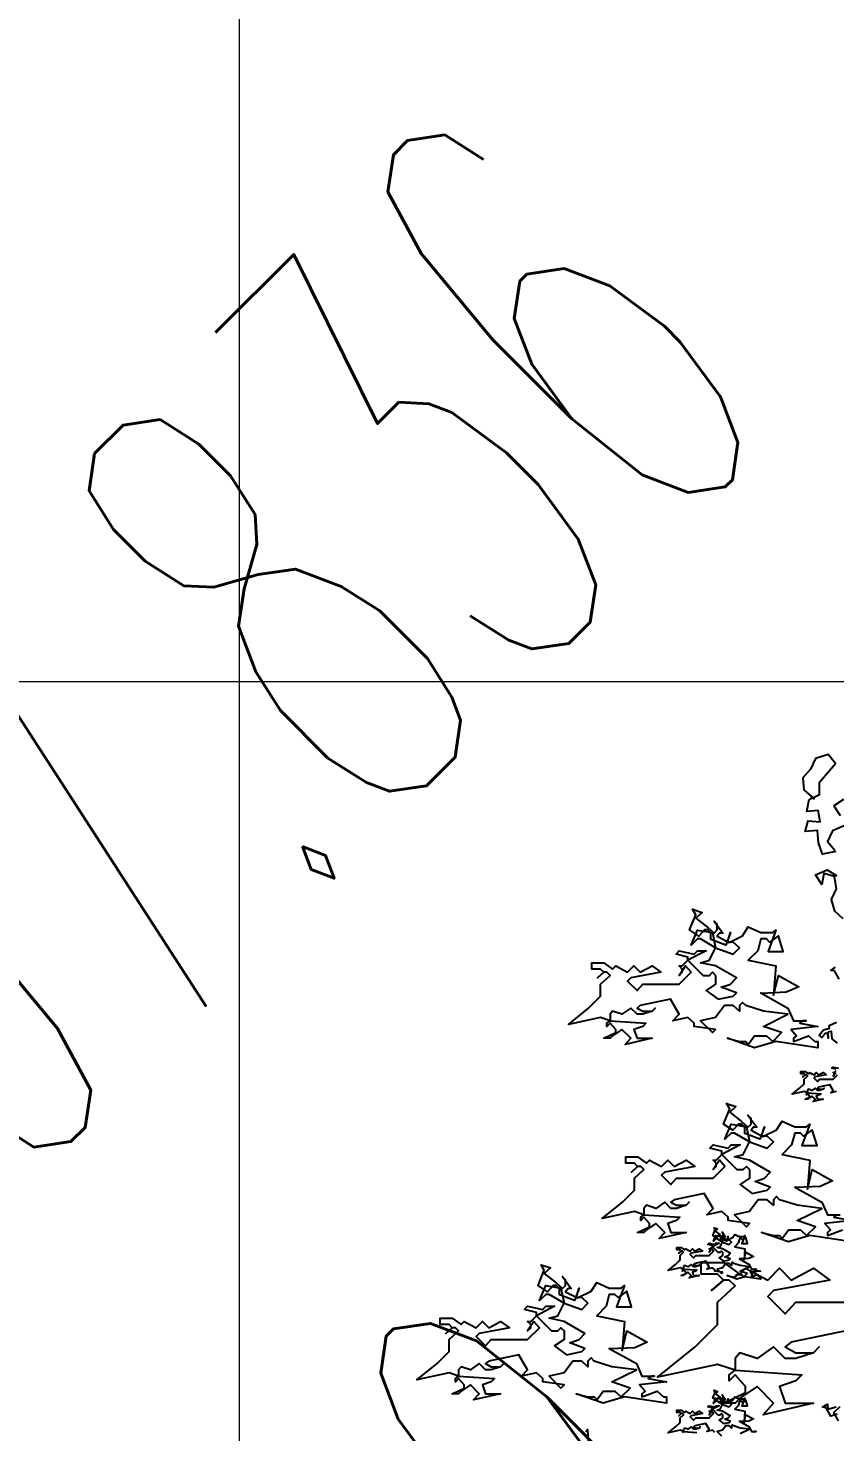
# Model space of a CAD drawing. Header units: millimetres. Extents: x 684983 to 685377, y 990360 to 990509.
# Drawn here: x 685053.654 to 685055.029, y 990422.76 to 990425.151 of the extents above; entities that cross this region are included whole.
import ezdxf

# ---------------------------------------------------------------- set-up
doc = ezdxf.new("R2010")
doc.units = ezdxf.units.MM
doc.layers.add('grid', color=8, linetype='Continuous', lineweight=9)
doc.layers.add('GRID LEVELS', color=7, linetype='Continuous', lineweight=13)
doc.layers.add('SYMBOLS', color=7, linetype='Continuous')
doc.layers.add('VENGA TREE', color=7, linetype='Continuous')
doc.styles.get("Standard").update_dxf_attribs({"font": 'RomanS'})

# ---------------------------------------------------------------- blocks, each defined once
blk = doc.blocks.new('A$C7BFB01F8')
at = {"layer": 'SYMBOLS', "color": 73}
for points in [[(1.4779, 4.0977), (1.4532, 4.0818), (1.4692, 4.0571)], [(1.4798, 4.0303), (1.4502, 4.0174), (1.4375, 3.9901), (1.4562, 3.9678)], [(1.4771, 3.7928), (1.4556, 3.8127), (1.4478, 3.8418), (1.4605, 3.8692), (1.4555, 3.9006), (1.4278, 3.9082), (1.4227, 3.8802), (1.4068, 3.9049), (1.4364, 3.9178), (1.4609, 3.9027)], [(1.4586, 3.965), (1.4243, 3.9576), (1.4139, 3.987), (1.4115, 4.0182), (1.3803, 4.0158), (1.3879, 4.0435), (1.4186, 4.0408), (1.4134, 4.0697), (1.3847, 4.0671), (1.39, 4.0976), (1.417, 4.1108), (1.4171, 4.1418), (1.4575, 4.19), (1.4388, 4.2123), (1.4069, 4.2021), (1.3941, 4.1748), (1.3742, 4.1533), (1.3766, 4.1221), (1.403, 4.0991), (1.3942, 4.1049)], [(1.1004, 3.7948), (1.131, 3.7707), (1.1471, 3.7562), (1.155, 3.7642), (1.155, 3.7787), (1.1471, 3.7868), (1.1695, 3.7562), (1.1615, 3.7562), (1.155, 3.7482), (1.1856, 3.7322), (1.2202, 3.7494), (1.2346, 3.7719), (1.2668, 3.7574), (1.2973, 3.7574), (1.3052, 3.7638), (1.2852, 3.7096), (1.3238, 3.7096), (1.3117, 3.7494), (1.2892, 3.7334), (1.2813, 3.7414), (1.2668, 3.7414), (1.2588, 3.7108), (1.2346, 3.6868), (1.3052, 3.6724), (1.2995, 3.5978), (1.3117, 3.6482), (1.3636, 3.6193), (1.3316, 3.6049), (1.2689, 3.6021), (1.2668, 3.6032), (1.3359, 3.5647), (1.3502, 3.5325), (1.3825, 3.5325), (1.3744, 3.5325), (1.3664, 3.5261), (1.4129, 3.518), (1.3439, 3.5101), (1.3583, 3.4941), (1.3502, 3.4875), (1.3502, 3.4795), (1.3888, 3.4941), (1.405, 3.4795), (1.4129, 3.4795), (1.4129, 3.4634), (1.3052, 3.4795), (1.2506, 3.4634), (1.1816, 3.4875), (1.2122, 3.4795), (1.2282, 3.4795), (1.2346, 3.4715), (1.2506, 3.4941), (1.2813, 3.4941), (1.2973, 3.4795), (1.3198, 3.502), (1.2732, 3.518), (1.3359, 3.5487), (1.2732, 3.5566), (1.2282, 3.5711), (1.2202, 3.5791), (1.2122, 3.5711), (1.2122, 3.5566), (1.1961, 3.5711), (1.1736, 3.5711), (1.1511, 3.5405), (1.1125, 3.5325), (1.1432, 3.502), (1.1511, 3.5101), (1.0965, 3.518), (1.0965, 3.5261), (1.0805, 3.5405), (1.0419, 3.5325), (1.0579, 3.5487), (1.0355, 3.5871), (0.9584, 3.5711), (0.9503, 3.5647), (0.9649, 3.5566), (0.9888, 3.5566), (0.9969, 3.5647), (0.9888, 3.5566), (0.9649, 3.5487), (0.9503, 3.5487), (0.9342, 3.5647), (0.9118, 3.5487), (0.8876, 3.5566), (0.8813, 3.5487), (0.8813, 3.5325), (0.9728, 3.5261), (0.9649, 3.518), (0.9423, 3.5101), (0.9503, 3.4875), (0.9888, 3.4875), (0.9198, 3.4715), (0.9342, 3.4875), (0.9118, 3.5101), (0.8876, 3.4941), (0.8813, 3.4875), (0.8651, 3.4875), (0.8958, 3.502), (0.8958, 3.5101), (0.8813, 3.5261), (0.8732, 3.518), (0.8732, 3.5261), (0.8813, 3.5325), (0.8572, 3.5405), (0.7747, 3.5228), (0.8265, 3.5647), (0.8572, 3.5951), (0.8572, 3.6257), (0.8813, 3.6482), (0.8732, 3.6562), (0.8651, 3.6562), (0.8491, 3.6417), (0.8651, 3.6562), (0.8572, 3.6643), (0.8346, 3.6643), (0.8346, 3.6803), (0.8651, 3.6803), (0.8876, 3.6643), (0.8958, 3.6724), (0.9263, 3.6562), (0.9423, 3.6724), (0.9584, 3.6562), (0.9888, 3.6724), (1.0113, 3.6562), (0.9342, 3.6417), (0.9263, 3.6338), (0.9503, 3.6097), (0.9649, 3.6257), (1.0579, 3.6257), (1.0885, 3.6562), (1.0741, 3.6724), (1.0579, 3.6482), (1.0659, 3.6562), (1.0659, 3.6643), (1.0579, 3.6724), (1.0659, 3.6724), (1.0805, 3.6868), (1.0805, 3.6948), (1.0499, 3.7028), (1.0579, 3.7108), (1.0965, 3.7028), (1.1046, 3.7108), (1.1269, 3.7108), (1.0805, 3.6868), (1.119, 3.6482), (1.1351, 3.6482), (1.1432, 3.6562), (1.1511, 3.6482), (1.1511, 3.6257), (1.1269, 3.6097), (1.1575, 3.5871), (1.1961, 3.5951), (1.2042, 3.6032), (1.1656, 3.6177), (1.1896, 3.6257), (1.2042, 3.6417), (1.1511, 3.6724), (1.1125, 3.6803), (1.1351, 3.6868), (1.1511, 3.7188), (1.1125, 3.7414), (1.1046, 3.7414), (1.0885, 3.7253), (1.1046, 3.7638), (1.1432, 3.7574), (1.1511, 3.7188), (1.1961, 3.7028), (1.2122, 3.7188), (1.1961, 3.7334), (1.1816, 3.7334), (1.1896, 3.7574), (1.1775, 3.7258), (1.139, 3.7402), (1.139, 3.7562), (1.131, 3.7642), (1.1229, 3.7642), (1.1085, 3.7482), (1.0844, 3.7642), (1.1004, 3.8028), (1.0924, 3.8172), (1.1165, 3.8093), (1.1004, 3.7948), (1.1004, 3.7948)], [(1.463, 3.4752), (1.4491, 3.4861), (1.4474, 3.505), (1.4409, 3.5042), (1.438, 3.5005), (1.4389, 3.4881), (1.438, 3.5005), (1.4315, 3.4998), (1.4235, 3.4896), (1.4162, 3.4952), (1.4271, 3.5091), (1.4423, 3.5136), (1.4416, 3.5202), (1.4598, 3.5283)], [(1.4669, 3.6385), (1.4551, 3.6595), (1.4457, 3.6609), (1.4579, 3.669)], [(0.7131, 2.8865), (0.7436, 2.8624), (0.7598, 2.848), (0.7677, 2.856), (0.7677, 2.8705), (0.7598, 2.8786), (0.7822, 2.848), (0.7741, 2.848), (0.7677, 2.84), (0.7982, 2.824), (0.8329, 2.8412), (0.8473, 2.8636), (0.8794, 2.8492), (0.9099, 2.8492), (0.9179, 2.8556), (0.8978, 2.8014), (0.9364, 2.8014), (0.9243, 2.8412), (0.9019, 2.8252), (0.8939, 2.8331), (0.8794, 2.8331), (0.8715, 2.8026), (0.8473, 2.7785), (0.9179, 2.7641), (0.9121, 2.6896), (0.9243, 2.7399), (0.9763, 2.7111), (0.9443, 2.6967), (0.8816, 2.6938), (0.8794, 2.6949), (0.9485, 2.6565), (0.9629, 2.6243), (0.9952, 2.6243), (0.9871, 2.6243), (0.979, 2.6179), (1.0256, 2.6098), (0.9566, 2.6019), (0.971, 2.5858), (0.9629, 2.5793), (0.9629, 2.5712), (1.0015, 2.5858), (1.0176, 2.5712), (1.0256, 2.5712), (1.0256, 2.5552), (0.9179, 2.5712), (0.8633, 2.5552), (0.7943, 2.5793), (0.8248, 2.5712), (0.8408, 2.5712), (0.8473, 2.5633), (0.8633, 2.5858), (0.8939, 2.5858), (0.9099, 2.5712), (0.9325, 2.5938), (0.8859, 2.6098), (0.9485, 2.6404), (0.8859, 2.6484), (0.8408, 2.6629), (0.8329, 2.6708), (0.8248, 2.6629), (0.8248, 2.6484), (0.8088, 2.6629), (0.7862, 2.6629), (0.7638, 2.6323), (0.7252, 2.6243), (0.7558, 2.5938), (0.7638, 2.6019), (0.7092, 2.6098), (0.7092, 2.6179), (0.6932, 2.6323), (0.6546, 2.6243), (0.6706, 2.6404), (0.6481, 2.6789), (0.5711, 2.6629), (0.5629, 2.6565), (0.5775, 2.6484), (0.6015, 2.6484), (0.6096, 2.6565), (0.6015, 2.6484), (0.5775, 2.6404), (0.5629, 2.6404), (0.5469, 2.6565), (0.5244, 2.6404), (0.5002, 2.6484), (0.4939, 2.6404), (0.4939, 2.6243), (0.5855, 2.6179), (0.5775, 2.6098), (0.555, 2.6019), (0.5629, 2.5793), (0.6015, 2.5793), (0.5325, 2.5633), (0.5469, 2.5793), (0.5244, 2.6019), (0.5002, 2.5858), (0.4939, 2.5793), (0.4778, 2.5793), (0.5084, 2.5938), (0.5084, 2.6019), (0.4939, 2.6179), (0.4859, 2.6098), (0.4859, 2.6179), (0.4939, 2.6243), (0.4698, 2.6323), (0.3873, 2.6146), (0.4392, 2.6565), (0.4698, 2.6869), (0.4698, 2.7175), (0.4939, 2.7399), (0.4859, 2.748), (0.4778, 2.748), (0.4618, 2.7335), (0.4778, 2.748), (0.4698, 2.7561), (0.4473, 2.7561), (0.4473, 2.7721), (0.4778, 2.7721), (0.5002, 2.7561), (0.5084, 2.7641), (0.5389, 2.748), (0.555, 2.7641), (0.5711, 2.748), (0.6015, 2.7641), (0.624, 2.748), (0.5469, 2.7335), (0.5389, 2.7256), (0.5629, 2.7015), (0.5775, 2.7175), (0.6706, 2.7175), (0.7011, 2.748), (0.6867, 2.7641), (0.6706, 2.7399), (0.6786, 2.748), (0.6786, 2.7561), (0.6706, 2.7641), (0.6786, 2.7641), (0.6932, 2.7785), (0.6932, 2.7866), (0.6625, 2.7945), (0.6706, 2.8026), (0.7092, 2.7945), (0.7172, 2.8026), (0.7396, 2.8026), (0.6932, 2.7785), (0.7316, 2.7399), (0.7478, 2.7399), (0.7558, 2.748), (0.7638, 2.7399), (0.7638, 2.7175), (0.7396, 2.7015), (0.7702, 2.6789), (0.8088, 2.6869), (0.8169, 2.6949), (0.7783, 2.7094), (0.8023, 2.7175), (0.8169, 2.7335), (0.7638, 2.7641), (0.7252, 2.7721), (0.7478, 2.7785), (0.7638, 2.8106), (0.7252, 2.8331), (0.7172, 2.8331), (0.7011, 2.8171), (0.7172, 2.8556), (0.7558, 2.8492), (0.7638, 2.8106), (0.8088, 2.7945), (0.8248, 2.8106), (0.8088, 2.8252), (0.7943, 2.8252), (0.8023, 2.8492), (0.7902, 2.8175), (0.7517, 2.8319), (0.7517, 2.848), (0.7436, 2.856), (0.7356, 2.856), (0.7212, 2.84), (0.6971, 2.856), (0.7131, 2.8946), (0.705, 2.909), (0.7291, 2.901), (0.7131, 2.8865), (0.7131, 2.8865)], [(0.8199, 2.4808), (0.8233, 2.4876), (0.8264, 2.445)]]:
    blk.add_lwpolyline(points, dxfattribs=at)
at = {"layer": 'SYMBOLS', "color": 99}
for points in [[(1.4597, 3.3512), (1.4454, 3.3482), (1.4514, 3.3542), (1.4431, 3.3684), (1.4146, 3.3625), (1.4116, 3.3601), (1.417, 3.3571), (1.4258, 3.3571), (1.4288, 3.3601), (1.4258, 3.3571), (1.417, 3.3542), (1.4116, 3.3542), (1.4056, 3.3601), (1.3973, 3.3542), (1.3884, 3.3571), (1.3861, 3.3542), (1.3861, 3.3482), (1.4199, 3.3458), (1.417, 3.3429), (1.4086, 3.3399), (1.4116, 3.3316), (1.4258, 3.3316), (1.4003, 3.3257), (1.4056, 3.3316), (1.3973, 3.3399), (1.3884, 3.334), (1.3861, 3.3316), (1.3801, 3.3316), (1.3914, 3.3369), (1.3914, 3.3399), (1.3861, 3.3458), (1.3831, 3.3429), (1.3831, 3.3458), (1.3861, 3.3482), (1.3772, 3.3512), (1.3467, 3.3446), (1.3658, 3.3601), (1.3772, 3.3713), (1.3772, 3.3827), (1.3861, 3.391), (1.3831, 3.394), (1.3801, 3.394), (1.3742, 3.3886), (1.3801, 3.394), (1.3772, 3.3969), (1.3688, 3.3969), (1.3688, 3.4029), (1.3801, 3.4029), (1.3884, 3.3969), (1.3914, 3.3999), (1.4027, 3.394), (1.4086, 3.3999), (1.4146, 3.394), (1.4258, 3.3999), (1.4341, 3.394), (1.4056, 3.3886), (1.4027, 3.3857), (1.4116, 3.3767), (1.417, 3.3827), (1.4514, 3.3827), (1.4626, 3.394)], [(1.4573, 3.3999), (1.4514, 3.391), (1.4543, 3.394), (1.4543, 3.3969), (1.4514, 3.3999), (1.4543, 3.3999), (1.4597, 3.4052)], [(1.4597, 3.4082), (1.4484, 3.4112), (1.4514, 3.4141), (1.4656, 3.4112)], [(1.1871, 3.2988), (1.2176, 3.2747), (1.2337, 3.2602), (1.2417, 3.2683), (1.2417, 3.2828), (1.2337, 3.2908), (1.2562, 3.2602), (1.2481, 3.2602), (1.2417, 3.2523), (1.2722, 3.2362), (1.3069, 3.2535), (1.3213, 3.2759), (1.3534, 3.2614), (1.3839, 3.2614), (1.3919, 3.2678), (1.3718, 3.2137), (1.4104, 3.2137), (1.3983, 3.2535), (1.3759, 3.2374), (1.3679, 3.2454), (1.3534, 3.2454), (1.3455, 3.2149), (1.3213, 3.1908), (1.3919, 3.1764), (1.3861, 3.1019), (1.3983, 3.1522), (1.4503, 3.1233), (1.4183, 3.1089), (1.3556, 3.1061), (1.3534, 3.1072), (1.4225, 3.0687), (1.4369, 3.0366), (1.4692, 3.0366)], [(1.4611, 3.0366), (1.453, 3.0301), (1.4996, 3.0221), (1.4306, 3.0141), (1.445, 2.9981), (1.4369, 2.9916), (1.4369, 2.9835), (1.4755, 2.9981)], [(1.4996, 2.9675), (1.3919, 2.9835), (1.3373, 2.9675), (1.2683, 2.9916), (1.2988, 2.9835), (1.3148, 2.9835), (1.3213, 2.9755), (1.3373, 2.9981), (1.3679, 2.9981), (1.3839, 2.9835), (1.4065, 3.006), (1.3598, 3.0221), (1.4225, 3.0527), (1.3598, 3.0607), (1.3148, 3.0751), (1.3069, 3.0831), (1.2988, 3.0751), (1.2988, 3.0607), (1.2828, 3.0751), (1.2602, 3.0751), (1.2378, 3.0445), (1.1992, 3.0366), (1.2298, 3.006), (1.2378, 3.0141), (1.1832, 3.0221), (1.1832, 3.0301), (1.1672, 3.0445), (1.1286, 3.0366), (1.1446, 3.0527), (1.1221, 3.0912), (1.0451, 3.0751), (1.0369, 3.0687), (1.0515, 3.0607), (1.0755, 3.0607), (1.0836, 3.0687), (1.0755, 3.0607), (1.0515, 3.0527), (1.0369, 3.0527), (1.0209, 3.0687), (0.9984, 3.0527), (0.9742, 3.0607), (0.9679, 3.0527), (0.9679, 3.0366), (1.0595, 3.0301), (1.0515, 3.0221), (1.029, 3.0141), (1.0369, 2.9916), (1.0755, 2.9916), (1.0065, 2.9755), (1.0209, 2.9916), (0.9984, 3.0141), (0.9742, 2.9981), (0.9679, 2.9916), (0.9518, 2.9916), (0.9824, 3.006), (0.9824, 3.0141), (0.9679, 3.0301), (0.9599, 3.0221), (0.9599, 3.0301), (0.9679, 3.0366), (0.9438, 3.0445), (0.8613, 3.0269), (0.9132, 3.0687), (0.9438, 3.0991), (0.9438, 3.1298), (0.9679, 3.1522), (0.9599, 3.1603), (0.9518, 3.1603), (0.9358, 3.1458), (0.9518, 3.1603), (0.9438, 3.1683), (0.9213, 3.1683), (0.9213, 3.1844), (0.9518, 3.1844), (0.9742, 3.1683), (0.9824, 3.1764), (1.0129, 3.1603), (1.029, 3.1764), (1.0451, 3.1603), (1.0755, 3.1764), (1.0979, 3.1603), (1.0209, 3.1458), (1.0129, 3.1378), (1.0369, 3.1137), (1.0515, 3.1298), (1.1446, 3.1298), (1.1751, 3.1603), (1.1607, 3.1764), (1.1446, 3.1522), (1.1525, 3.1603), (1.1525, 3.1683), (1.1446, 3.1764), (1.1525, 3.1764), (1.1672, 3.1908), (1.1672, 3.1989), (1.1365, 3.2068), (1.1446, 3.2149), (1.1832, 3.2068), (1.1912, 3.2149), (1.2136, 3.2149), (1.1672, 3.1908), (1.2056, 3.1522), (1.2218, 3.1522), (1.2298, 3.1603), (1.2378, 3.1522), (1.2378, 3.1298), (1.2136, 3.1137), (1.2442, 3.0912), (1.2828, 3.0991), (1.2909, 3.1072), (1.2523, 3.1217), (1.2763, 3.1298), (1.2909, 3.1458), (1.2378, 3.1764), (1.1992, 3.1844), (1.2218, 3.1908), (1.2378, 3.2228), (1.1992, 3.2454), (1.1912, 3.2454), (1.1751, 3.2294), (1.1912, 3.2678), (1.2298, 3.2614), (1.2378, 3.2228), (1.2828, 3.2068), (1.2988, 3.2228), (1.2828, 3.2374), (1.2683, 3.2374), (1.2763, 3.2614), (1.2642, 3.2298), (1.2257, 3.2442), (1.2257, 3.2602), (1.2176, 3.2683), (1.2096, 3.2683), (1.1952, 3.2523), (1.1711, 3.2683), (1.1871, 3.3069), (1.179, 3.3212), (1.2031, 3.3133), (1.1871, 3.2988), (1.1871, 3.2988)], [(1.4881, 2.741), (1.3446, 2.7112), (1.3294, 2.6992), (1.3566, 2.6842), (1.4012, 2.6842), (1.4162, 2.6992), (1.4012, 2.6842), (1.3566, 2.6694), (1.3294, 2.6694), (1.2995, 2.6992), (1.2577, 2.6694), (1.2127, 2.6842), (1.2009, 2.6694), (1.2009, 2.6394), (1.3714, 2.6274), (1.3566, 2.6124), (1.3145, 2.5976), (1.3294, 2.5556), (1.4012, 2.5556), (1.2727, 2.5257), (1.2995, 2.5556), (1.2577, 2.5976), (1.2127, 2.5677), (1.2009, 2.5556), (1.1709, 2.5556), (1.2279, 2.5826), (1.2279, 2.5976), (1.2009, 2.6274), (1.1859, 2.6124), (1.1859, 2.6274), (1.2009, 2.6394), (1.156, 2.6542), (1.0024, 2.6213), (1.099, 2.6992), (1.156, 2.7559), (1.156, 2.8129), (1.2009, 2.8547), (1.1859, 2.8697), (1.1709, 2.8697), (1.141, 2.8427), (1.1709, 2.8697), (1.156, 2.8847), (1.114, 2.8847), (1.114, 2.9146), (1.1709, 2.9146), (1.2127, 2.8847), (1.2279, 2.8997), (1.2847, 2.8697), (1.3145, 2.8997), (1.3446, 2.8697), (1.4012, 2.8997), (1.443, 2.8697), (1.2995, 2.8427), (1.2847, 2.8279), (1.3294, 2.7831), (1.3566, 2.8129), (1.5299, 2.8129)], [(1.1503, 2.9949), (1.1616, 2.986), (1.1675, 2.9806), (1.1705, 2.9836), (1.1705, 2.989), (1.1675, 2.9919), (1.1758, 2.9806), (1.1728, 2.9806), (1.1705, 2.9777), (1.1818, 2.9717), (1.1946, 2.9781), (1.1999, 2.9864), (1.2118, 2.9811), (1.223, 2.9811), (1.226, 2.9834), (1.2186, 2.9634), (1.2328, 2.9634), (1.2284, 2.9781), (1.2201, 2.9722), (1.2171, 2.9751), (1.2118, 2.9751), (1.2088, 2.9639), (1.1999, 2.9549), (1.226, 2.9496), (1.2239, 2.9221), (1.2284, 2.9407), (1.2476, 2.93), (1.2357, 2.9247), (1.2126, 2.9236), (1.2118, 2.924), (1.2373, 2.9098), (1.2426, 2.8979), (1.2546, 2.8979), (1.2516, 2.8979), (1.2486, 2.8956), (1.2658, 2.8926), (1.2403, 2.8896), (1.2456, 2.8837), (1.2426, 2.8813), (1.2426, 2.8783), (1.2569, 2.8837), (1.2629, 2.8783), (1.2658, 2.8783), (1.2658, 2.8724), (1.226, 2.8783), (1.2058, 2.8724), (1.1803, 2.8813), (1.1916, 2.8783), (1.1975, 2.8783), (1.1999, 2.8754), (1.2058, 2.8837), (1.2171, 2.8837), (1.223, 2.8783), (1.2314, 2.8867), (1.2141, 2.8926), (1.2373, 2.9039), (1.2141, 2.9068), (1.1975, 2.9122), (1.1946, 2.9151), (1.1916, 2.9122), (1.1916, 2.9068), (1.1857, 2.9122), (1.1773, 2.9122), (1.169, 2.9009), (1.1548, 2.8979), (1.1661, 2.8867), (1.169, 2.8896), (1.1488, 2.8926), (1.1488, 2.8956), (1.1429, 2.9009), (1.1287, 2.8979), (1.1346, 2.9039), (1.1263, 2.9181), (1.0978, 2.9122), (1.0948, 2.9098), (1.1002, 2.9068), (1.109, 2.9068), (1.112, 2.9098), (1.109, 2.9068), (1.1002, 2.9039), (1.0948, 2.9039), (1.0888, 2.9098), (1.0805, 2.9039), (1.0716, 2.9068), (1.0693, 2.9039), (1.0693, 2.8979), (1.1031, 2.8956), (1.1002, 2.8926), (1.0918, 2.8896), (1.0948, 2.8813), (1.109, 2.8813), (1.0835, 2.8754), (1.0888, 2.8813), (1.0805, 2.8896), (1.0716, 2.8837), (1.0693, 2.8813), (1.0633, 2.8813), (1.0746, 2.8867), (1.0746, 2.8896), (1.0693, 2.8956), (1.0663, 2.8926), (1.0663, 2.8956), (1.0693, 2.8979), (1.0604, 2.9009), (1.0299, 2.8944), (1.049, 2.9098), (1.0604, 2.9211), (1.0604, 2.9324), (1.0693, 2.9407), (1.0663, 2.9437), (1.0633, 2.9437), (1.0574, 2.9383), (1.0633, 2.9437), (1.0604, 2.9466), (1.052, 2.9466), (1.052, 2.9526), (1.0633, 2.9526), (1.0716, 2.9466), (1.0746, 2.9496), (1.0859, 2.9437), (1.0918, 2.9496), (1.0978, 2.9437), (1.109, 2.9496), (1.1173, 2.9437), (1.0888, 2.9383), (1.0859, 2.9354), (1.0948, 2.9265), (1.1002, 2.9324), (1.1346, 2.9324), (1.1459, 2.9437), (1.1405, 2.9496), (1.1346, 2.9407), (1.1375, 2.9437), (1.1375, 2.9466), (1.1346, 2.9496), (1.1375, 2.9496), (1.1429, 2.9549), (1.1429, 2.9579), (1.1316, 2.9609), (1.1346, 2.9639), (1.1488, 2.9609), (1.1518, 2.9639), (1.1601, 2.9639), (1.1429, 2.9549), (1.1571, 2.9407), (1.1631, 2.9407), (1.1661, 2.9437), (1.169, 2.9407), (1.169, 2.9324), (1.1601, 2.9265), (1.1714, 2.9181), (1.1857, 2.9211), (1.1886, 2.924), (1.1744, 2.9294), (1.1832, 2.9324), (1.1886, 2.9383), (1.169, 2.9496), (1.1548, 2.9526), (1.1631, 2.9549), (1.169, 2.9668), (1.1548, 2.9751), (1.1518, 2.9751), (1.1459, 2.9692), (1.1518, 2.9834), (1.1661, 2.9811), (1.169, 2.9668), (1.1857, 2.9609), (1.1916, 2.9668), (1.1857, 2.9722), (1.1803, 2.9722), (1.1832, 2.9811), (1.1788, 2.9694), (1.1645, 2.9747), (1.1645, 2.9806), (1.1616, 2.9836), (1.1586, 2.9836), (1.1533, 2.9777), (1.1444, 2.9836), (1.1503, 2.9979), (1.1473, 3.0032), (1.1562, 3.0002), (1.1503, 2.9949), (1.1503, 2.9949)], [(1.4378, 2.5402), (1.4596, 2.5455)], [(1.4651, 2.5101), (1.4534, 2.5311), (1.47, 2.5463)], [(1.4618, 2.5273), (1.446, 2.5221), (1.4342, 2.5431), (1.4248, 2.5446), (1.437, 2.5527), (1.4378, 2.5402), (1.4378, 2.5402)], [(1.1503, 2.5798), (1.1616, 2.5709), (1.1675, 2.5655), (1.1705, 2.5685), (1.1705, 2.5738), (1.1675, 2.5768), (1.1758, 2.5655), (1.1728, 2.5655), (1.1705, 2.5626), (1.1818, 2.5566), (1.1946, 2.563), (1.1999, 2.5713), (1.2118, 2.5659), (1.223, 2.5659), (1.226, 2.5683), (1.2186, 2.5483), (1.2328, 2.5483), (1.2284, 2.563), (1.2201, 2.5571), (1.2171, 2.56), (1.2118, 2.56), (1.2088, 2.5487), (1.1999, 2.5398), (1.226, 2.5345), (1.2239, 2.507), (1.2284, 2.5256), (1.2476, 2.5149), (1.2357, 2.5096), (1.2126, 2.5085), (1.2118, 2.5089), (1.2373, 2.4947), (1.2426, 2.4828), (1.2546, 2.4828), (1.2516, 2.4828), (1.2486, 2.4805)], [(1.2141, 2.4775), (1.2373, 2.4888), (1.2141, 2.4917), (1.1975, 2.4971), (1.1946, 2.5), (1.1916, 2.4971), (1.1916, 2.4917), (1.1857, 2.4971), (1.1773, 2.4971), (1.169, 2.4858), (1.1548, 2.4828), (1.1661, 2.4716)], [(1.1488, 2.4805), (1.1429, 2.4858), (1.1287, 2.4828), (1.1346, 2.4888), (1.1263, 2.503), (1.0978, 2.4971), (1.0948, 2.4947), (1.1002, 2.4917), (1.109, 2.4917), (1.112, 2.4947), (1.109, 2.4917), (1.1002, 2.4888), (1.0948, 2.4888), (1.0888, 2.4947), (1.0805, 2.4888), (1.0716, 2.4917), (1.0693, 2.4888), (1.0693, 2.4828), (1.1031, 2.4805)], [(1.0663, 2.4805), (1.0693, 2.4828), (1.0604, 2.4858), (1.0299, 2.4792), (1.049, 2.4947), (1.0604, 2.506), (1.0604, 2.5173), (1.0693, 2.5256), (1.0663, 2.5286), (1.0633, 2.5286), (1.0574, 2.5232), (1.0633, 2.5286), (1.0604, 2.5315), (1.052, 2.5315), (1.052, 2.5375), (1.0633, 2.5375), (1.0716, 2.5315), (1.0746, 2.5345), (1.0859, 2.5286), (1.0918, 2.5345), (1.0978, 2.5286), (1.109, 2.5345), (1.1173, 2.5286), (1.0888, 2.5232), (1.0859, 2.5203), (1.0948, 2.5114), (1.1002, 2.5173), (1.1346, 2.5173), (1.1459, 2.5286), (1.1405, 2.5345), (1.1346, 2.5256), (1.1375, 2.5286), (1.1375, 2.5315), (1.1346, 2.5345), (1.1375, 2.5345), (1.1429, 2.5398), (1.1429, 2.5428), (1.1316, 2.5458), (1.1346, 2.5487), (1.1488, 2.5458), (1.1518, 2.5487), (1.1601, 2.5487), (1.1429, 2.5398), (1.1571, 2.5256), (1.1631, 2.5256), (1.1661, 2.5286), (1.169, 2.5256), (1.169, 2.5173), (1.1601, 2.5114), (1.1714, 2.503), (1.1857, 2.506), (1.1886, 2.5089), (1.1744, 2.5143), (1.1832, 2.5173), (1.1886, 2.5232), (1.169, 2.5345), (1.1548, 2.5375), (1.1631, 2.5398), (1.169, 2.5517), (1.1548, 2.56), (1.1518, 2.56), (1.1459, 2.5541), (1.1518, 2.5683), (1.1661, 2.5659), (1.169, 2.5517), (1.1857, 2.5458), (1.1916, 2.5517), (1.1857, 2.5571), (1.1803, 2.5571), (1.1832, 2.5659), (1.1788, 2.5543), (1.1645, 2.5596), (1.1645, 2.5655), (1.1616, 2.5685), (1.1586, 2.5685), (1.1533, 2.5626), (1.1444, 2.5685), (1.1503, 2.5828), (1.1473, 2.5881), (1.1562, 2.5851), (1.1503, 2.5798), (1.1503, 2.5798)]]:
    blk.add_lwpolyline(points, dxfattribs=at)

msp = doc.modelspace()

# ---------------------------------------------------------------- linework, layer by layer
at = {"layer": 'grid'}
for p, q in [((685054.0136, 990509.1548), (685054.0136, 990370.8996)), ((685085.1957, 990424.0381), (684982.7636, 990424.0381))]:
    msp.add_line(p, q, dxfattribs=at)

# ---------------------------------------------------------------- block references
at = {"layer": 'VENGA TREE', "xscale": 0.666594931465463, "yscale": 0.666594931465463, "zscale": 0.666594931465463}
msp.add_blockref('A$C7BFB01F8', (685054.0583, 990421.106, 97.749), dxfattribs=at)

# ---------------------------------------------------------------- texts
at = {"layer": 'GRID LEVELS', "width": 0.5}
for s, p in [('97.836', (685053.63, 990423.1578, 97.8362)), ('97.789', (685053.63, 990421.1578, 97.789))]:
    msp.add_text(s, height=0.8, rotation=45, dxfattribs=at).set_placement(p)

doc.saveas('drawing.dxf')
